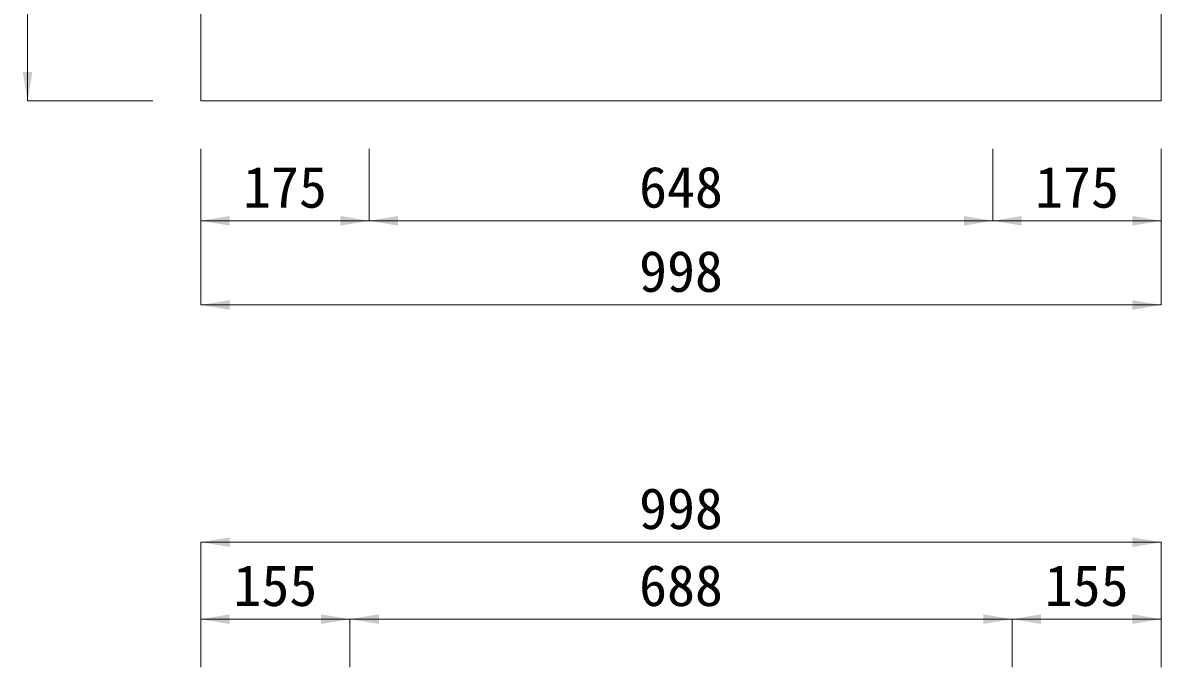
# Model space of a CAD drawing. Units: millimetres at full size. Extents: x 50430 to 101606, y 69050 to 91573.
# Drawn here: x 94953 to 96136, y 85958 to 86628 of the extents above; entities that cross this region are included whole.
import ezdxf
from ezdxf.enums import TextEntityAlignment as Align

# ---------------------------------------------------------------- set-up
doc = ezdxf.new("R2010")
doc.units = ezdxf.units.MM
doc.header["$LTSCALE"] = 50
doc.layers.add('寸法線', color=7, linetype='Continuous', lineweight=13)
doc.layers.add('本体', color=2, linetype='Continuous', lineweight=9)
doc.styles.add('ＭＳ ゴシック', font='')
doc.styles.get('ＭＳ ゴシック').set_extended_font_data('MS Gothic')

# ---------------------------------------------------------------- blocks, each defined once
blk = doc.blocks.new('filled_arrow')
at = {"color": 0, "linetype": 'Continuous', "lineweight": -2}
blk.add_solid([(7.5, 1.25), (0, 0), (7.5, -1.25)], dxfattribs=at)

msp = doc.modelspace()

# ---------------------------------------------------------------- linework, layer by layer
at = {"layer": '寸法線'}
for p, q in [((94957.98, 86546.52), (94957.98, 87329.52)), ((95087.98, 86546.52), (94957.98, 86546.52)), ((95137.98, 86496.52), (95137.98, 86421.83)), ((95137.98, 86496.52), (95137.98, 86334.33)), ((95312.98, 86496.52), (95312.98, 86421.83)), ((95312.98, 86496.52), (95312.98, 86421.83)), ((95960.98, 86496.52), (95960.98, 86421.83)), ((95960.98, 86496.52), (95960.98, 86421.83)), ((96135.98, 86496.52), (96135.98, 86421.83)), ((96135.98, 86496.52), (96135.98, 86334.33)), ((95137.98, 86421.83), (95312.98, 86421.83)), ((95312.98, 86421.83), (95960.98, 86421.83)), ((95960.98, 86421.83), (96135.98, 86421.83)), ((95137.98, 86334.33), (96135.98, 86334.33)), ((95137.98, 86087.75), (96135.98, 86087.75)), ((95137.98, 85957.75), (95137.98, 86087.75)), ((96135.98, 85957.75), (96135.98, 86087.75)), ((95137.98, 86007.75), (95292.98, 86007.75)), ((95137.98, 85957.75), (95137.98, 86007.75)), ((95292.98, 85957.75), (95292.98, 86007.75)), ((95292.98, 86007.75), (95980.98, 86007.75)), ((95292.98, 85957.75), (95292.98, 86007.75)), ((95980.98, 85957.75), (95980.98, 86007.75)), ((95980.98, 86007.75), (96135.98, 86007.75)), ((95980.98, 85957.75), (95980.98, 86007.75)), ((96135.98, 85957.75), (96135.98, 86007.75))]:
    msp.add_line(p, q, dxfattribs=at)
at = {"layer": '本体', "lineweight": 20}
for p, q in [((95137.98, 86546.52), (95137.98, 87305.5)), ((96135.98, 86546.52), (96135.98, 87305.5)), ((95137.98, 86546.52), (96135.98, 86546.52))]:
    msp.add_line(p, q, dxfattribs=at)

# ---------------------------------------------------------------- block references
at = {"layer": '寸法線', "xscale": 4, "yscale": 4}
for p, rotation in [((94957.98, 86546.52), 90), ((95312.98, 86421.83), 180), ((95960.98, 86421.83), 180), ((96135.98, 86421.83), 180), ((96135.98, 86334.33), 180), ((96135.98, 86087.75), 180), ((95292.98, 86007.75), 180), ((95980.98, 86007.75), 180), ((96135.98, 86007.75), 180)]:
    msp.add_blockref('filled_arrow', p, dxfattribs=dict(at, rotation=rotation))
for p in [(95137.98, 86421.83), (95312.98, 86421.83), (95960.98, 86421.83), (95137.98, 86334.33), (95137.98, 86087.75), (95137.98, 86007.75), (95292.98, 86007.75), (95980.98, 86007.75)]:
    msp.add_blockref('filled_arrow', p, dxfattribs=at)

# ---------------------------------------------------------------- texts
at = {"layer": '寸法線', "style": 'ＭＳ ゴシック'}
for s, p in [('648', (95636.98, 86456.83)), ('175', (95225.48, 86456.83)), ('175', (96048.48, 86456.83)), ('998', (95636.98, 86369.33)), ('998', (95636.98, 86122.75)), ('688', (95636.98, 86042.75)), ('155', (95215.48, 86042.75)), ('155', (96058.48, 86042.75))]:
    msp.add_text(s, height=42.72, dxfattribs=at).set_placement(p, align=Align.MIDDLE_CENTER)

doc.saveas('drawing.dxf')
